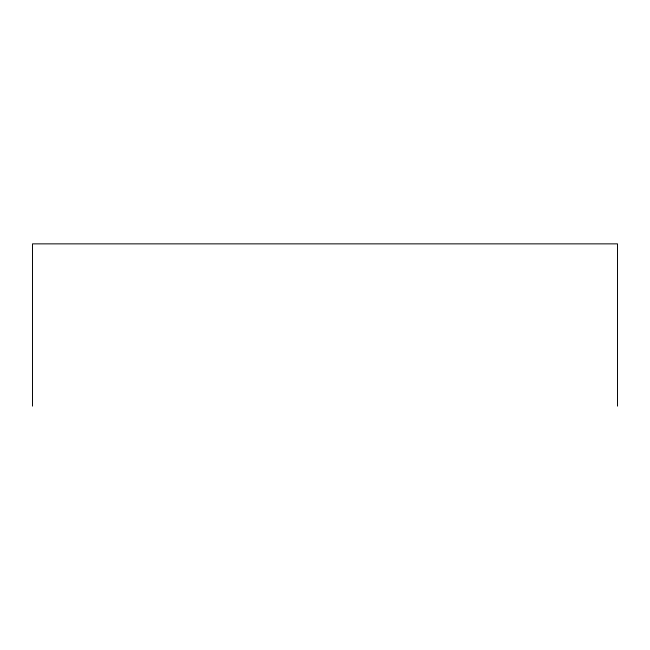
<?xml version="1.0" encoding="UTF-8"?>
<svg xmlns="http://www.w3.org/2000/svg" width="650" height="650" viewBox="0 0 650 650"><rect width="100%" height="100%" fill="white"/><g stroke="black" fill="none" stroke-linecap="round" stroke-linejoin="round"><path stroke-width="0.97" d="M617.5 406.136L617.5 243.864L32.5 243.864L32.5 406.136"/></g></svg>
